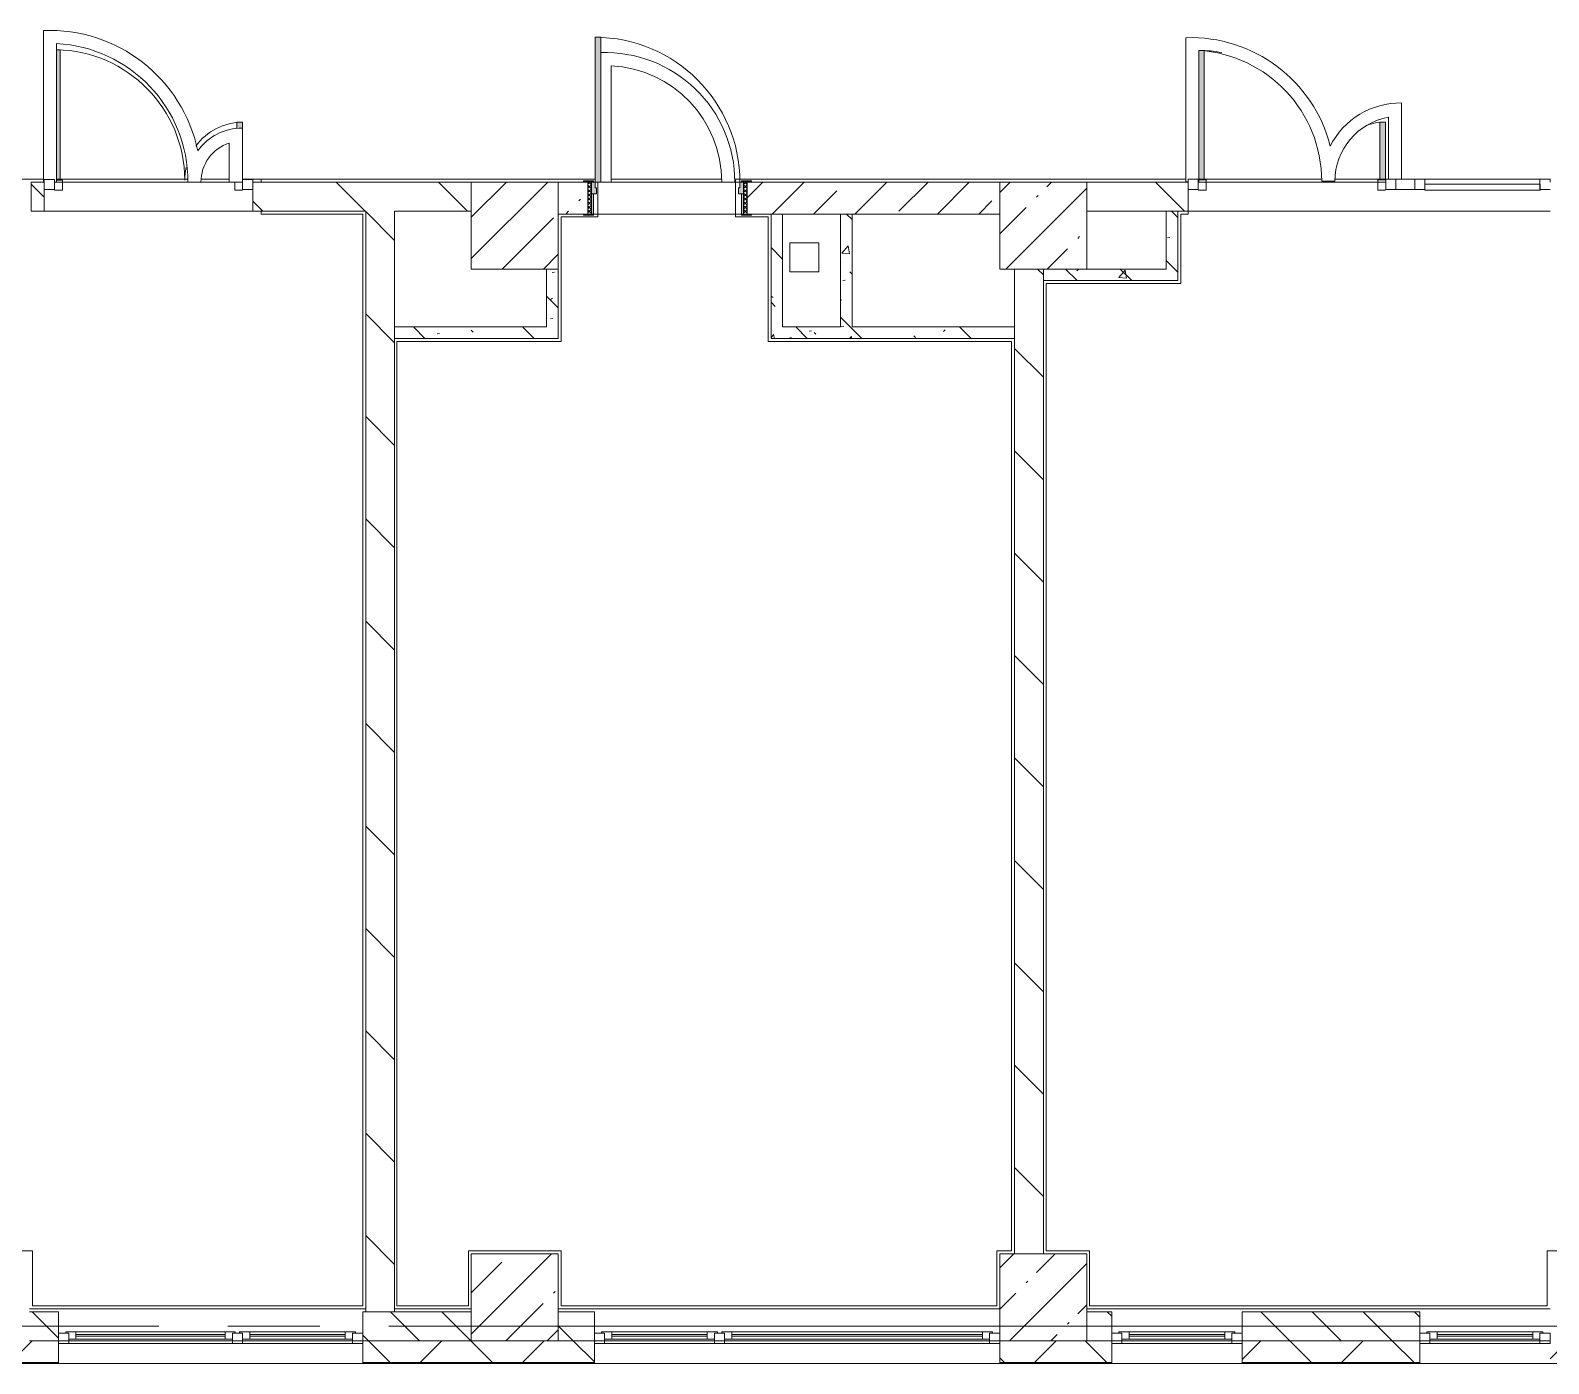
# Model space of a CAD drawing. Header units: millimetres. Extents: x 35378 to 237579, y -8553 to 29000.
# Drawn here: x 130910 to 141395, y -258 to 8948 of the extents above; entities that cross this region are included whole.
import ezdxf

# ---------------------------------------------------------------- set-up
doc = ezdxf.new("R2010")
doc.units = ezdxf.units.MM
doc.linetypes.add('Осевая', pattern=[3175, 635, -476.25, 1587.5, -476.25])
for name, color, linetype, lineweight, true_color in [('A-DETL-GENF-4', 7, 'Continuous', 5, 0xaaaaaa), ('A-DOOR-1', 7, 'Continuous', 5, 0xaaaaaa), ('A-DOOR-2', 7, 'Continuous', 5, 0xe2e2e2), ('A-DOOR-FRAM-1', 7, 'Continuous', 5, 0xe2e2e2), ('A-DOOR-FRAM-2', 7, 'Continuous', 5, 0xaaaaaa), ('A-FLOR-2', 7, 'Continuous', 5, 0xaaaaaa), ('I-WALL-4', 7, 'Continuous', 5, 0x787878)]:
    doc.layers.add(name, color=color, linetype=linetype, lineweight=lineweight, true_color=true_color)
for name, color, linetype, lineweight in [('A-GLAZ-2', 7, 'Continuous', 5), ('A-GLAZ-CURT-2', 7, 'Continuous', 5), ('A-GLAZ-CWMG-3', 7, 'Continuous', 5), ('A-WALL', 7, 'Continuous', 9), ('A-WALL-4', 7, 'Continuous', 5), ('I-WALL-3', 7, 'Continuous', 5), ('S-COLS-1', 7, 'Continuous', 5), ('Оси', 7, 'Continuous', 9), ('Оси-2', 7, 'Осевая', 9)]:
    doc.layers.add(name, color=color, linetype=linetype, lineweight=lineweight)
pattern_1 = [(135, (108394.95, 0), (-353.5534, -353.5534), [])]
pattern_2 = [(135, (108394.95, 0), (-377.171, -377.171), [533.4, -88.9, 17.78, -88.9]), (135, (108394.95, 376.94), (-377.171, -377.171), []), (50, (108394.95, 0), (637.6445, -55.787), [66.675, -733.425]), (355, (108394.95, 0), (-123.35, 668.699), [53.34, -586.74]), (100.451, (108448.1, -4.65), (514.299, 612.908), [56.665, -623.315]), (46.184, (108394.95, 177.8), (948.776, -147.15), [100.012, -1100.137]), (96.636, (108474, 165.5), (830.91, 865.997), [84.998, -934.973]), (351.184, (108394.9, 177.8), (830.918, 865.988), [80.01, -880.11]), (21, (108483.85, 133.35), (530.651, -357.928), [66.675, -733.425]), (326, (108483.85, 133.35), (216.308, 644.658), [53.34, -586.74]), (71.451, (108528.07, 103.5), (746.96, 286.724), [56.665, -623.315]), (37.5, (108394.95, 0), (10.8105, 295.9426), [16.764, -562.864, 16.764, -578.866, -588.962]), (37.5, (108394.95, 0), (10.8105, 295.9426), [-1175.258, 16.764, -572.198]), (7.5, (108394.95, 0), (233.869, 350.6318), [16.764, -322.834, 16.764, -549.529, -224.472]), (7.5, (108394.95, 0), (233.869, 350.6318), [-905.891, 16.764, -207.708]), (327.5, (108196.7, 0), (474.5678, -20.0513), [16.764, -205.486, 16.764, -676.656, -920.115]), (327.5, (108196.7, 0), (474.5678, -20.0513), [-915.67, 16.764, -903.351]), (317.5, (108107.8, 0), (518.452, 88.9934), [16.764, -272.161, 16.764, -443.738, -653.415]), (317.5, (108107.8, 0), (518.452, 88.9934), [-749.427, 16.764, -636.651])]

# ---------------------------------------------------------------- blocks, each defined once
blk = doc.blocks.new('BSC_Колонна _Прямоугольная - 600х600-23286269-3_5_2_птичка')
at = {"layer": 'S-COLS-1'}
h = blk.add_hatch(dxfattribs=at)
h.set_pattern_fill('FP_72', color=256, style=0, pattern_type=2)
h.set_pattern_definition([(45, (-29509.74, -7600), (-285.123, 285.123), []), (45, (-29224.6, -7600), (-285.123, 285.123), [504.031, -100.806, 16.764, -84.042])])
h.paths.add_polyline_path([(300, -300), (300, 300), (-300, 300), (-300, -300)])
for p, q in [((300, 300), (-300, 300)), ((-300, 300), (-300, -300)), ((300, -300), (300, 300)), ((-300, -300), (300, -300))]:
    blk.add_line(p, q, dxfattribs=at)
blk = doc.blocks.new('BSC_Колонна _Прямоугольная - 600х600-V56-3_5_2_птичка')
at = {"layer": 'S-COLS-1'}
h = blk.add_hatch(dxfattribs=at)
h.set_pattern_fill('FP_78', color=256, style=0, pattern_type=2)
h.set_pattern_definition([(45, (-25860, -200), (-285.123, 285.123), []), (45, (-25574.88, -200), (-285.123, 285.123), [504.031, -100.806, 16.764, -84.042])])
h.paths.add_polyline_path([(-300, -300), (300, -300), (300, 300), (-300, 300)])
for p, q in [((300, 300), (-300, 300)), ((-300, 300), (-300, -300)), ((300, -300), (300, 300)), ((-300, -300), (300, -300))]:
    blk.add_line(p, q, dxfattribs=at)
blk = doc.blocks.new('BSC_Колонна _Прямоугольная - 600х600-V57-3_5_2_птичка')
at = {"layer": 'S-COLS-1'}
h = blk.add_hatch(dxfattribs=at)
h.set_pattern_fill('FP_79', color=256, style=0, pattern_type=2)
h.set_pattern_definition([(45, (-29509.74, -200), (-285.123, 285.123), []), (45, (-29224.6, -200), (-285.123, 285.123), [504.031, -100.806, 16.764, -84.042])])
h.paths.add_polyline_path([(300, -300), (300, 300), (-300, 300), (-300, -300)])
for p, q in [((300, 300), (-300, 300)), ((-300, 300), (-300, -300)), ((300, -300), (300, 300)), ((-300, -300), (300, -300))]:
    blk.add_line(p, q, dxfattribs=at)
blk = doc.blocks.new('BSC_Колонна _Прямоугольная - 600х600-V68-3_5_2_птичка')
at = {"layer": 'S-COLS-1'}
h = blk.add_hatch(dxfattribs=at)
h.set_pattern_fill('FP_91', color=256, style=0, pattern_type=2)
h.set_pattern_definition([(45, (-25860, -7600), (-285.123, 285.123), []), (45, (-25574.88, -7600), (-285.123, 285.123), [504.031, -100.806, 16.764, -84.042])])
h.paths.add_polyline_path([(300, -300), (300, 300), (-300, 300), (-300, -300)])
for p, q in [((300, 300), (-300, 300)), ((-300, 300), (-300, -300)), ((300, -300), (300, 300)), ((-300, -300), (300, -300))]:
    blk.add_line(p, q, dxfattribs=at)
blk = doc.blocks.new('120_Окно_СКБ_2Ст - 120_Окно_СКБ_2Ст 2100х2500 _мал створка СЛЕВА_-V72-3_5_2_птичка')
at = {"layer": 'A-GLAZ-2'}
for p, q in [((-1050, -127), (-1050, -57)), ((-1050, -57), (-980, -57)), ((1050, -57), (-1050, -57)), ((-980, -57), (-980, -127)), ((-220, -87), (-980, -87)), ((-980, -87), (-980, -127)), ((-930, -137), (-930, -87)), ((-270, -137), (-270, -87)), ((-220, -127), (-220, -57)), ((-220, -57), (-150, -57)), ((-220, -127), (-220, -87)), ((-150, -57), (-150, -127)), ((980, -87), (-150, -87)), ((-150, -87), (-150, -127)), ((-100, -137), (-100, -87)), ((930, -137), (930, -87)), ((980, -127), (980, -57)), ((980, -57), (1050, -57)), ((980, -127), (980, -87)), ((1050, -57), (1050, -127)), ((-980, -127), (-1050, -127)), ((-1050, -127), (-1000, -127)), ((-980, -127), (-1000, -127)), ((-1000, -127), (-1000, -137)), ((-1000, -137), (-200, -137)), ((-200, -137), (-1000, -137)), ((-930, -107), (-270, -107)), ((-270, -117), (-930, -117)), ((-150, -127), (-220, -127)), ((-200, -127), (-220, -127)), ((-200, -127), (-170, -127)), ((-200, -137), (-200, -127)), ((-150, -127), (-170, -127)), ((-170, -127), (-170, -137)), ((-170, -137), (1000, -137)), ((1000, -137), (-170, -137)), ((-100, -107), (930, -107)), ((930, -117), (-100, -117)), ((1050, -127), (980, -127)), ((1000, -127), (980, -127)), ((1000, -127), (1050, -127)), ((1000, -137), (1000, -127))]:
    blk.add_line(p, q, dxfattribs=at)
blk = doc.blocks.new('120_Окно_СКБ_1Ст - 120_Окно_СКБ_1Ст 900х2500_h_-22445987-3_5_2_птичка')
at = {"layer": 'A-GLAZ-2'}
for p, q in [((-450, -127), (-450, -57)), ((-450, -57), (-380, -57)), ((450, -57), (-450, -57)), ((-380, -57), (-380, -127)), ((380, -87), (-380, -87)), ((-380, -87), (-380, -127)), ((-330, -137), (-330, -87)), ((330, -137), (330, -87)), ((380, -127), (380, -57)), ((380, -57), (450, -57)), ((380, -127), (380, -87)), ((450, -57), (450, -127)), ((-380, -127), (-450, -127)), ((-450, -127), (-400, -127)), ((-380, -127), (-400, -127)), ((-400, -127), (-400, -137)), ((-400, -137), (400, -137)), ((400, -137), (-400, -137)), ((-330, -107), (330, -107)), ((330, -117), (-330, -117)), ((450, -127), (380, -127)), ((400, -127), (380, -127)), ((400, -127), (450, -127)), ((400, -137), (400, -127))]:
    blk.add_line(p, q, dxfattribs=at)
blk = doc.blocks.new('120_Окно_СКБ_2Ст - 120_Окно_СКБ_2Ст 2800х2500_створка_-22445922-3_5_2_птичка')
at = {"layer": 'A-GLAZ-2'}
for p, q in [((-1400, -127), (-1400, -57)), ((-1400, -57), (-1330, -57)), ((1400, -57), (-1400, -57)), ((-1330, -57), (-1330, -127)), ((500, -87), (-1330, -87)), ((-1330, -87), (-1330, -127)), ((-1280, -137), (-1280, -87)), ((450, -137), (450, -87)), ((500, -127), (500, -57)), ((500, -57), (570, -57)), ((500, -127), (500, -87)), ((570, -57), (570, -127)), ((1330, -87), (570, -87)), ((570, -87), (570, -127)), ((620, -137), (620, -87)), ((1280, -137), (1280, -87)), ((1330, -127), (1330, -57)), ((1330, -57), (1400, -57)), ((1330, -127), (1330, -87)), ((1400, -57), (1400, -127)), ((-1330, -127), (-1400, -127)), ((-1400, -127), (-1350, -127)), ((-1330, -127), (-1350, -127)), ((-1350, -127), (-1350, -137)), ((-1350, -137), (520, -137)), ((520, -137), (-1350, -137)), ((-1280, -107), (450, -107)), ((450, -117), (-1280, -117)), ((570, -127), (500, -127)), ((520, -127), (500, -127)), ((520, -127), (550, -127)), ((520, -137), (520, -127)), ((570, -127), (550, -127)), ((550, -127), (550, -137)), ((550, -137), (1350, -137)), ((1350, -137), (550, -137)), ((620, -107), (1280, -107)), ((1280, -117), (620, -117)), ((1400, -127), (1330, -127)), ((1350, -127), (1330, -127)), ((1350, -127), (1400, -127)), ((1350, -137), (1350, -127))]:
    blk.add_line(p, q, dxfattribs=at)
blk = doc.blocks.new('110_Дверь_СКБ_1Ст_Внутренняя1 - Д-4_п__1100x2100h_административные помещения-32218723-3_5_2_птичка')
at = {"layer": 'A-DOOR-1'}
h = blk.add_hatch(dxfattribs=at)
h.set_pattern_fill('FP_118', color=256, style=0, pattern_type=2)
h.set_pattern_definition([(135, (1751.41, 174.685), (-14.14214, -14.14214), []), (225, (1751.41, 174.685), (14.14214, -14.14214), [])])
h.paths.add_polyline_path([(562.5, -110), (562.5, 110), (537.5, 110), (537.5, -110)])
at = {"layer": 'A-DOOR-2'}
h = blk.add_hatch(color=256, dxfattribs=at)
h.paths.add_polyline_path([(502.5, 30), (537.5, 30), (537.5, 110), (512.5, 110), (512.5, 70), (502.5, 70)])
h.paths.add_polyline_path([(-477.5, 30), (-477.5, 70), (-487.5, 70), (-487.5, 110), (-512.5, 110), (-512.5, 30)])
at = {"layer": 'A-DOOR-FRAM-1'}
for points in [[(-447.5, 110), (-447.5, 1110), (-487.5, 1110), (-487.5, 110)], [(-497.5, 110), (-497.5, 118), (-567.5, 118), (-567.5, 110)], [(592.5, 110), (592.5, 118), (522.5, 118), (522.5, 110)], [(-497.5, -110), (-497.5, 30), (-512.5, 30), (-512.5, -110)], [(537.5, -110), (537.5, 30), (522.5, 30), (522.5, -110)], [(-497.5, -118), (-497.5, -110), (-567.5, -110), (-567.5, -118)], [(592.5, -118), (592.5, -110), (522.5, -110), (522.5, -118)]]:
    blk.add_hatch(color=256, dxfattribs=at).paths.add_polyline_path(points)
at = {"layer": 'A-DOOR-FRAM-2'}
h = blk.add_hatch(dxfattribs=at)
h.set_pattern_fill('FP_119', color=256, style=0, pattern_type=2)
h.set_pattern_definition([(45, (-371.384, 174.685), (-14.1421, 14.1421), []), (135, (-371.384, 174.685), (-14.1421, -14.1421), [])])
h.paths.add_polyline_path([(-512.5, -110), (-512.5, 110), (-537.5, 110), (-537.5, -110)])
at = {"layer": 'A-DOOR-1'}
for p, q in [((-487.5, 1110), (-487.5, 110)), ((-447.5, 1110), (-487.5, 1110)), ((-447.5, 110), (-447.5, 1110)), ((-487.5, 110), (-447.5, 110))]:
    blk.add_line(p, q, dxfattribs=at)
blk.add_arc((-487.5, 110), 1000, 360, 90, dxfattribs=at)
at = {"layer": 'A-DOOR-FRAM-2'}
for p, q in [((-497.5, 118), (-567.5, 118)), ((-567.5, 118), (-567.5, 110)), ((-567.5, 110), (-497.5, 110)), ((-512.5, 110), (-537.5, 110)), ((-537.5, 110), (-537.5, -110)), ((-487.5, 110), (-512.5, 110)), ((-512.5, 110), (-512.5, 30)), ((-512.5, -110), (-512.5, 110)), ((-497.5, 110), (-512.5, 110)), ((-512.5, 110), (-512.5, 109)), ((-512.5, 109), (-497.5, 109)), ((-497.5, 110), (-497.5, 118)), ((-497.5, 109), (-497.5, 110)), ((-487.5, 70), (-487.5, 110)), ((512.5, 110), (512.5, 70)), ((537.5, 110), (512.5, 110)), ((592.5, 118), (522.5, 118)), ((522.5, 118), (522.5, 110)), ((537.5, 110), (522.5, 110)), ((522.5, 110), (522.5, 109)), ((522.5, 110), (592.5, 110)), ((522.5, 109), (537.5, 109)), ((537.5, 30), (537.5, 110)), ((562.5, 110), (537.5, 110)), ((537.5, 110), (537.5, -110)), ((537.5, 109), (537.5, 110)), ((562.5, -110), (562.5, 110)), ((592.5, 110), (592.5, 118)), ((-512.5, 30), (-477.5, 30)), ((-497.5, 30), (-512.5, 30)), ((-512.5, 30), (-512.5, -110)), ((-497.5, -110), (-497.5, 30)), ((-477.5, 70), (-487.5, 70)), ((-477.5, 30), (-477.5, 70)), ((512.5, 70), (502.5, 70)), ((502.5, 70), (502.5, 30)), ((502.5, 30), (537.5, 30)), ((537.5, 30), (522.5, 30)), ((522.5, 30), (522.5, -110)), ((537.5, -110), (537.5, 30)), ((-497.5, -110), (-567.5, -110)), ((-567.5, -110), (-567.5, -118)), ((-567.5, -118), (-497.5, -118)), ((-537.5, -110), (-512.5, -110)), ((-512.5, -110), (-497.5, -110)), ((-497.5, -118), (-497.5, -110)), ((522.5, -110), (537.5, -110)), ((592.5, -110), (522.5, -110)), ((522.5, -110), (522.5, -118)), ((522.5, -118), (592.5, -118)), ((537.5, -110), (562.5, -110)), ((592.5, -118), (592.5, -110))]:
    blk.add_line(p, q, dxfattribs=at)
blk = doc.blocks.new('Прямоугольный импост - 50 x 70 мм-31700031-3_5_2_птичка')
at = {"layer": 'A-GLAZ-CWMG-3'}
for p, q in [((-70, 35), (0, 35)), ((-70, -35), (-70, 35)), ((0, -35), (-70, -35)), ((0, -15), (0, -35))]:
    blk.add_line(p, q, dxfattribs=at)
blk = doc.blocks.new('Дверь_Витражная_остекление_ - ДВН_ДАО_Главный вход_1200 в свету-31742133-3_5_2_птичка')
at = {"layer": 'A-DOOR-2'}
for points in [[(-607, 30), (-607, 920), (-643, 925), (-643, 30), (-621, 30)], [(647, 30), (647, 430), (607, 430), (607, 30)]]:
    blk.add_hatch(color=256, dxfattribs=at).paths.add_polyline_path(points)
at = {"layer": 'A-DETL-GENF-4'}
for p, q in [((-607, 30), (-607, 920)), ((647, 430), (607, 430)), ((607, 430), (607, 30)), ((647, 35), (647, 430)), ((-643, 30), (-607, 30)), ((-592, 30), (-643, 30)), ((-592, -40), (-592, 30)), ((592, -40), (592, 30)), ((592, 30), (647, 30)), ((607, 30), (647, 30)), ((-647, -40), (-592, -40)), ((647, -40), (592, -40))]:
    blk.add_line(p, q, dxfattribs=at)
at = {"layer": 'A-DOOR-1'}
blk.add_line((647, 430), (647, 35), dxfattribs=at)
for centre, radius, start, end in [((-647, 30), 895, 79.5087, 89.7197), ((647, 30), 400, 90, 110.0384)]:
    blk.add_arc(centre, radius, start, end, dxfattribs=at)
blk = doc.blocks.new('Системная панель - Стемалит - 40мм-32257327-3_5_2_птичка')
at = {"layer": 'A-GLAZ-CURT-2'}
for p, q in [((65, 35), (-65, 35)), ((-65, 35), (-65, -35)), ((65, -35), (65, 35)), ((-65, -35), (65, -35))]:
    blk.add_line(p, q, dxfattribs=at)
blk = doc.blocks.new('Прямоугольный импост - 50 x 70 мм-31687886-3_5_2_птичка')
at = {"layer": 'A-GLAZ-CWMG-3'}
for p, q in [((-35, 35), (35, 35)), ((-35, -35), (-35, 35)), ((35, 35), (35, -35)), ((35, -35), (-35, -35))]:
    blk.add_line(p, q, dxfattribs=at)
blk = doc.blocks.new('Прямоугольный импост - 50 x 70 мм-31701779-3_5_2_птичка')
at = {"layer": 'A-GLAZ-CWMG-3'}
for p, q in [((0, 35), (-70, 35)), ((-70, 35), (-70, -35)), ((0, -35), (0, 35)), ((-70, -35), (0, -35))]:
    blk.add_line(p, q, dxfattribs=at)
blk = doc.blocks.new('Системная панель - Стекло - 40мм-32257331-3_5_2_птичка')
at = {"layer": 'A-GLAZ-CURT-2'}
h = blk.add_hatch(dxfattribs=at)
h.set_pattern_fill('FP_184', color=256, style=0, pattern_type=2)
h.set_pattern_definition([(45, (-33042.5, -7385), (-1414.21, 1414.21), [1000, -3000]), (45, (-34042.5, -7885), (-1414.21, 1414.21), [3000, -1000]), (45, (-32042.5, -8385), (-1414.21, 1414.21), [1000, -3000])])
h.paths.add_polyline_path([(398, -40), (398, 0), (-398, 0), (-398, -40), (88, -40)])
for p, q in [((398, 0), (-398, 0)), ((-398, 0), (-398, -40)), ((398, -40), (398, 0)), ((-398, -40), (398, -40))]:
    blk.add_line(p, q, dxfattribs=at)
blk = doc.blocks.new('Прямоугольный импост - 50 x 70 мм-31702100-3_5_2_птичка')
at = {"layer": 'A-GLAZ-CWMG-3'}
for p, q in [((-35, 35), (35, 35)), ((-35, -35), (-35, 35)), ((35, 35), (35, -35)), ((35, -35), (-35, -35))]:
    blk.add_line(p, q, dxfattribs=at)
blk = doc.blocks.new('Прямоугольный импост - 50 x 70 мм-31720914-3_5_2_птичка')
at = {"layer": 'A-GLAZ-CWMG-3'}
blk.add_line((32940, 7920), (32145, 7920), dxfattribs=at)
blk = doc.blocks.new('Прямоугольный импост - 50 x 70 мм-31927764-3_5_2_птичка')
at = {"layer": 'A-GLAZ-CWMG-3'}
for p, q in [((-70, 35), (0, 35)), ((-70, -35), (-70, 35)), ((0, 35), (0, -35)), ((0, -35), (-70, -35))]:
    blk.add_line(p, q, dxfattribs=at)
blk = doc.blocks.new('Дверь_Витражная_остекление_ - ДВН_ДАО_Главный вход_1200 в свету Д-22 _п_-V222-3_5_2_птичка')
at = {"layer": 'A-DOOR-2'}
for points in [[(-636, 30), (-610, 30), (-610, 930), (-636, 930)], [(648, 30), (650, 35), (648, 430), (610, 430), (610, 386), (648, 388), (648, 35)]]:
    blk.add_hatch(color=256, dxfattribs=at).paths.add_polyline_path(points)
at = {"layer": 'A-DETL-GENF-4'}
for p, q in [((-610, 930), (-636, 930)), ((-610, 30), (-610, 930)), ((650, 430), (610, 430)), ((610, 430), (610, 386)), ((650, 35), (650, 430)), ((-636, 30), (-610, 30)), ((-595, 30), (-636, 30)), ((-595, -40), (-595, 30)), ((595, -40), (595, 16)), ((-650, -40), (-595, -40)), ((650, -40), (595, -40))]:
    blk.add_line(p, q, dxfattribs=at)
at = {"layer": 'A-DOOR-1'}
blk.add_line((650, 430), (650, 35), dxfattribs=at)
for centre, radius, start, end in [((-650, 30), 900, 360, 89.1007), ((650, 30), 400, 90, 144.0144), ((650, 30), 400, 167.5043, 180)]:
    blk.add_arc(centre, radius, start, end, dxfattribs=at)

msp = doc.modelspace()

# ---------------------------------------------------------------- hatches: boundary and pattern name
at = {"layer": 'A-WALL-4'}
h = msp.add_hatch(dxfattribs=at)
h.set_pattern_fill('FP_96', color=256, style=0, pattern_type=2)
h.set_pattern_definition([(135, (108394.95, 0), (-176.7767, -176.7767), [])])
h.paths.add_polyline_path([(140092.8, -100), (140504.9, -100), (140504.9, 100), (139277.8, 100), (139277.8, -100)])
h.paths.add_polyline_path([(146384.9, -100), (146384.9, 100), (145817.9, 100), (145817.9, -100)])
h.paths.add_polyline_path([(138377.8, -100), (138377.8, 100), (138204.7, 100), (138204.7, -100), (138228.4, -100)])
h.paths.add_polyline_path([(144753.7, -100), (144917.9, -100), (144917.9, 100), (144364.9, 100), (144364.9, -100)])
h.paths.add_polyline_path([(142004.9, -100), (142264.9, -100), (142264.9, 100), (142004.9, 100), (142004.9, 39.5)])
h.paths.add_polyline_path([(127754.9, -100), (129104.9, -100), (129104.9, 100), (127754.9, 100)])
h.paths.add_polyline_path([(133204.9, -100), (133954.9, -100), (133954.9, 100), (133204.9, 100)])
h.paths.add_polyline_path([(134804.7, -100), (134804.7, 100), (134554.9, 100), (134554.9, -100)])
h.paths.add_polyline_path([(125654.9, -100), (125654.9, 100), (124904.9, 100), (124904.9, -100), (125177.8, -100)])
h.paths.add_polyline_path([(130304.9, -100), (130304.9, 100), (130004.9, 100), (130004.9, -100)])
h.paths.add_polyline_path([(131104.9, -100), (131104.9, 100), (130904.9, 100), (130904.9, -100)])
h.paths.add_polyline_path([(119504.9, -100), (119504.9, 100), (118754.7, 100), (118754.7, -100)])
h.paths.add_polyline_path([(124004.9, -100), (124004.9, 100), (123254.9, 100), (123254.9, -100)])
h.paths.add_polyline_path([(120404.9, -100), (120554.9, -100), (120554.9, 100), (120404.9, 100)])
h.paths.add_polyline_path([(116054.9, -100), (116054.9, 100), (115224.9, 100), (115224.9, -100), (115856, -100)])
h = msp.add_hatch(dxfattribs=at)
h.set_pattern_fill('FP_98', color=256, style=0, pattern_type=2)
h.set_pattern_definition([(45, (108394.95, 0), (-353.5534, 353.5534), []), (135, (108394.95, 0), (-353.5534, -353.5534), [])])
h.paths.add_polyline_path([(134804.7, -250), (134804.7, -100), (133204.9, -100), (133204.9, -250), (134554.9, -250)])
h.paths.add_polyline_path([(146705.1, -250), (146705.1, -100), (145817.9, -100), (145817.9, -250), (146618.1, -250)])
h.paths.add_polyline_path([(137604.7, -250), (138377.8, -250), (138377.8, -100), (137604.7, -100)])
h.paths.add_polyline_path([(144917.9, -250), (144917.9, -100), (144364.9, -100), (144364.9, -250), (144753.7, -250)])
h.paths.add_polyline_path([(139277.8, -250), (140504.9, -250), (140504.9, -100), (139277.8, -100)])
h.paths.add_polyline_path([(142004.9, -250), (142264.9, -250), (142264.9, -100), (141404.9, -100), (141404.9, -250), (141957.1, -250)])
h.paths.add_polyline_path([(127974.4, -250), (129104.9, -250), (129104.9, -100), (127754.9, -100), (127754.9, -250)])
h.paths.add_polyline_path([(121154.9, -250), (121154.9, -100), (120404.9, -100), (120404.9, -250), (120516.9, -250)])
h.paths.add_polyline_path([(123254.9, -250), (124004.9, -250), (124004.9, -100), (123254.9, -100)])
h.paths.add_polyline_path([(130904.9, -250), (131104.9, -250), (131104.9, -100), (130004.9, -100), (130004.9, -250), (130770.9, -250)])
h.paths.add_polyline_path([(124904.9, -250), (125654.9, -250), (125654.9, -100), (124904.9, -100)])
h.paths.add_polyline_path([(119504.9, -250), (119504.9, -100), (118754.7, -100), (118754.7, -250)])
h.paths.add_polyline_path([(115224.9, -250), (116654.7, -250), (116654.7, -100), (115224.9, -100)])
h.paths.add_polyline_path([(112124.9, -250), (112124.9, -100), (108134.9, -100), (108134.9, -250), (111195.1, -250)])
at = {"layer": 'I-WALL-3'}
h = msp.add_hatch(dxfattribs=at)
h.set_pattern_fill('FP_97', color=256, style=0, pattern_type=2)
h.set_pattern_definition(pattern_1)
h.paths.add_polyline_path([(133425.7, 7700), (133954.9, 7700), (133954.9, 7900), (132445.9, 7900), (132445.9, 7700), (133225.7, 7700)])
h.paths.add_polyline_path([(130914.9, 7700), (131005.9, 7700), (131005.9, 7900), (130914.9, 7900), (130914.9, 7751.3)])
h = msp.add_hatch(dxfattribs=at)
h.set_pattern_fill('FP_94', color=256, style=0, pattern_type=2)
h.set_pattern_definition([(45, (108394.95, 0), (-285.123, 285.123), []), (45, (108680.07, 0), (-285.123, 285.123), [504.031, -100.806, 16.764, -84.042])])
h.paths.add_polyline_path([(135889.9, 7680), (137604.7, 7680), (137604.7, 7900), (135859.9, 7900), (135859.9, 7680)])
h.paths.add_polyline_path([(134759.9, 7680), (134759.9, 7900), (134554.9, 7900), (134554.9, 7680), (134729.9, 7680)])
h = msp.add_hatch(dxfattribs=at)
h.set_pattern_fill('FP_97', color=256, style=0, pattern_type=2)
h.set_pattern_definition(pattern_1)
h.paths.add_polyline_path([(145684.9, 7700), (146384.9, 7700), (146384.9, 7900), (144404.9, 7900), (144404.9, 7830), (143204.9, 7830), (143204.9, 7900), (142004.9, 7900), (142004.9, 7700), (145604.9, 7700)])
h.paths.add_polyline_path([(138834.7, 7700), (138904.9, 7700), (138904.9, 7900), (138204.7, 7900), (138204.7, 7700), (138754.7, 7700)])
h = msp.add_hatch(dxfattribs=at)
h.set_pattern_fill('FP_97', color=256, style=0, pattern_type=2)
h.set_pattern_definition(pattern_1)
h.paths.add_polyline_path([(133425.7, 100), (133425.7, 7700), (133225.7, 7700), (133225.7, 100)])
h = msp.add_hatch(dxfattribs=at)
h.set_pattern_fill('FP_97', color=256, style=0, pattern_type=2)
h.set_pattern_definition(pattern_1)
h.paths.add_polyline_path([(137902.5, 500), (137905.7, 500), (137905.7, 7300), (137705.7, 7300), (137705.7, 500)])
at = {"layer": 'I-WALL-4'}
h = msp.add_hatch(dxfattribs=at)
h.set_pattern_fill('FP_104', color=256, style=0, pattern_type=2)
h.set_pattern_definition(pattern_2)
h.paths.add_polyline_path([(136104.7, 6820), (136104.7, 7680), (136024.7, 7680), (136024.7, 6820)])
h = msp.add_hatch(dxfattribs=at)
h.set_pattern_fill('FP_104', color=256, style=0, pattern_type=2)
h.set_pattern_definition(pattern_2)
h.paths.add_polyline_path([(136584.7, 6900), (136584.7, 7680), (136504.7, 7680), (136504.7, 6900)])
h = msp.add_hatch(dxfattribs=at)
h.set_pattern_fill('FP_104', color=256, style=0, pattern_type=2)
h.set_pattern_definition(pattern_2)
h.paths.add_polyline_path([(138834.7, 7300), (138834.7, 7700), (138754.7, 7700), (138754.7, 7300)])
h = msp.add_hatch(dxfattribs=at)
h.set_pattern_fill('FP_104', color=256, style=0, pattern_type=2)
h.set_pattern_definition(pattern_2)
h.paths.add_polyline_path([(134554.9, 6820), (134554.9, 7300), (134474.9, 7300), (134474.9, 6820)])
h = msp.add_hatch(dxfattribs=at)
h.set_pattern_fill('FP_104', color=256, style=0, pattern_type=2)
h.set_pattern_definition(pattern_2)
h.paths.add_polyline_path([(138204.7, 7220), (138834.7, 7220), (138834.7, 7300), (137905.7, 7300), (137905.7, 7220)])
h = msp.add_hatch(dxfattribs=at)
h.set_pattern_fill('FP_104', color=256, style=0, pattern_type=2)
h.set_pattern_definition(pattern_2)
h.paths.add_polyline_path([(134474.9, 6820), (134474.9, 6900), (133425.7, 6900), (133425.7, 6820), (133567.5, 6820)])
h = msp.add_hatch(dxfattribs=at)
h.set_pattern_fill('FP_104', color=256, style=0, pattern_type=2)
h.set_pattern_definition(pattern_2)
h.paths.add_polyline_path([(137705.7, 6820), (137705.7, 6900), (136104.7, 6900), (136104.7, 6820), (137296.2, 6820)])

# ---------------------------------------------------------------- linework, layer by layer
at = {"layer": 'A-FLOR-2'}
for p, q in [((130999.8, 8947.1), (130999.8, 7900)), ((131089.8, 7900), (131089.8, 8856.8)), ((138889.3, 8897.4), (138889.3, 7903)), ((138979.3, 7903), (138979.3, 8809.8)), ((134919.9, 7900), (134919.9, 8704)), ((140379.4, 7920), (140379.4, 8446.9)), ((140289.4, 8349.4), (140289.4, 7920)), ((132373.9, 7900), (132373.9, 8271.9)), ((132283.9, 8169.4), (132283.9, 7900)), ((130999.8, 7920), (123564.2, 7920)), ((131075.9, 7900), (131089.8, 7900)), ((131089.8, 7920), (131996.9, 7920)), ((131997.9, 7900), (132088, 7900)), ((132089.9, 7920), (132283.9, 7920)), ((132283.9, 7900), (132373.9, 7900)), ((134809.9, 7920), (132373.9, 7920)), ((132504.9, 7900), (132504.9, 7920)), ((134829.9, 7900), (134829.9, 7660)), ((134849.9, 7900), (134919.9, 7900)), ((134919.9, 7920), (135683.8, 7920)), ((135684.9, 7900), (135774.9, 7900)), ((138889.3, 7920), (135773.8, 7920)), ((135779.9, 7660), (135779.9, 7920)), ((138889.3, 7903), (138904.9, 7903)), ((138979.3, 7920), (139827.2, 7920)), ((139827.9, 7906.5), (139918, 7906.5)), ((139919.1, 7920), (140269.9, 7920)), ((132504.9, 7680), (132504.9, 7700)), ((133205.7, 7680), (132504.9, 7680)), ((133205.7, 140), (133205.7, 7680)), ((134829.9, 7660), (134575.9, 7660)), ((134575.9, 7660), (134575.9, 6800)), ((136004.7, 7660), (135779.9, 7660)), ((136004.7, 6800), (136004.7, 7660)), ((138904.9, 7680), (138854.7, 7680)), ((138854.7, 7680), (138854.7, 7200)), ((138904.9, 7700), (138904.9, 7680)), ((136154.9, 7480), (136354.9, 7480)), ((136154.9, 7280), (136154.9, 7480)), ((136354.9, 7480), (136354.9, 7280)), ((136354.9, 7280), (136154.9, 7280)), ((138854.7, 7200), (137925.7, 7200)), ((137925.7, 7200), (137925.7, 520)), ((134575.9, 6800), (133440.9, 6800)), ((133440.9, 6800), (133440.9, 140)), ((137685.7, 6800), (136004.7, 6800)), ((137685.7, 520), (137685.7, 6800)), ((130284.9, 520), (130924.9, 520)), ((130924.9, 520), (130924.9, 140)), ((133935.9, 140), (133935.9, 520)), ((133935.9, 520), (134574.9, 520)), ((134574.9, 520), (134574.9, 140)), ((137584.7, 140), (137584.7, 520)), ((137584.7, 520), (137685.7, 520)), ((137925.7, 520), (138224.7, 520)), ((138224.7, 520), (138224.7, 140)), ((141384.9, 140), (141384.9, 520)), ((141384.9, 520), (142024.9, 520)), ((130924.9, 140), (133205.7, 140)), ((133440.9, 140), (133935.9, 140)), ((134574.9, 140), (137584.7, 140)), ((138224.7, 140), (141384.9, 140))]:
    msp.add_line(p, q, dxfattribs=at)
for centre, radius, start, end in [((131042.9, 7903), 1045, 11.78406, 92.36409), ((131042.9, 7903), 955, 359.82001, 87.18541), ((138922.9, 7903), 995, 14.33829, 91.93805), ((138922.9, 7906.5), 905, 360, 86.42904), ((134879.9, 7900), 895, 0, 91.92148), ((134879.9, 7900), 805, 360, 87.15183), ((140371.9, 7903), 544, 89.21005, 153.06648), ((140371.9, 7903), 454, 100.46985, 179.55829), ((132366.9, 7903), 369, 88.91556, 144.66492), ((132366.9, 7903), 279, 107.31049, 180.6161)]:
    msp.add_arc(centre, radius, start, end, dxfattribs=at)
at = {"layer": 'A-WALL'}
for p, q in [((136104.7, 7680), (136024.7, 7680)), ((136584.7, 7680), (136504.7, 7680)), ((138834.7, 7700), (138754.7, 7700)), ((137905.7, 7300), (137905.7, 7220)), ((133425.7, 6900), (133425.7, 6820)), ((137705.7, 6820), (137705.7, 6900)), ((133225.7, 100), (133425.7, 100)), ((130904.9, -100), (131104.9, -100)), ((133204.9, -100), (133954.9, -100)), ((134554.9, -100), (134804.7, -100)), ((138204.7, -100), (138377.8, -100)), ((139277.8, -100), (140504.9, -100)), ((130004.9, -250), (131104.9, -250)), ((130004.9, -253), (131104.9, -253)), ((133204.9, -250), (134804.7, -250)), ((133204.9, -253), (134804.7, -253)), ((137604.7, -250), (138377.8, -250)), ((137604.7, -253), (138377.8, -253)), ((139277.8, -250), (140504.9, -250)), ((139277.8, -253), (140504.9, -253))]:
    msp.add_line(p, q, dxfattribs=at)
at = {"layer": 'A-WALL-4'}
for p, q in [((131104.9, 100), (130904.9, 100)), ((131104.9, -258), (131104.9, 100)), ((133225.7, 100), (133204.9, 100)), ((133204.9, 100), (133204.9, -258)), ((133954.9, 100), (133425.7, 100)), ((134804.7, 100), (134554.9, 100)), ((134804.7, -258), (134804.7, 100)), ((138377.8, 100), (138204.7, 100)), ((138377.8, -258), (138377.8, 100)), ((140504.9, 100), (139277.8, 100)), ((139277.8, 100), (139277.8, -258)), ((140504.9, -258), (140504.9, 100)), ((131104.9, -100), (133204.9, -100)), ((134804.7, -100), (137604.7, -100)), ((137604.7, -100), (137604.7, -258)), ((138377.8, -100), (139277.8, -100)), ((140504.9, -100), (141404.9, -100)), ((130004.9, -258), (144917.9, -258))]:
    msp.add_line(p, q, dxfattribs=at)
at = {"layer": 'I-WALL-3'}
for p, q in [((131005.9, 7900), (130914.9, 7900)), ((130914.9, 7900), (130914.9, 7700)), ((131005.9, 7700), (131005.9, 7900)), ((131089.8, 7900), (131997.9, 7900)), ((132088, 7900), (132283.9, 7900)), ((133954.9, 7900), (132445.9, 7900)), ((132445.9, 7900), (132445.9, 7700)), ((134729.9, 7900), (134554.9, 7900)), ((134919.9, 7900), (135684.9, 7900)), ((135774.9, 7900), (135809.9, 7900)), ((137604.7, 7900), (135889.9, 7900)), ((138904.9, 7900), (138204.7, 7900)), ((138904.9, 7700), (138904.9, 7900)), ((138974.9, 7900), (140269.9, 7900)), ((133225.7, 7700), (130914.9, 7700)), ((133225.7, 7700), (133225.7, 100)), ((133425.7, 6900), (133425.7, 7700)), ((133425.7, 7700), (133954.9, 7700)), ((134554.9, 7680), (134729.9, 7680)), ((135819.9, 7680), (134799.9, 7680)), ((135889.9, 7680), (136024.7, 7680)), ((136024.7, 7680), (136024.7, 6820)), ((136104.7, 7680), (136504.7, 7680)), ((136104.7, 6900), (136104.7, 7680)), ((136504.7, 7680), (136504.7, 6900)), ((136584.7, 7680), (137604.7, 7680)), ((136584.7, 6900), (136584.7, 7680)), ((138204.7, 7700), (138754.7, 7700)), ((138754.7, 7700), (138754.7, 7300)), ((138834.7, 7220), (138834.7, 7700)), ((141404.9, 7700), (138834.7, 7700)), ((134474.9, 7300), (134474.9, 6900)), ((134554.9, 6820), (134554.9, 7300)), ((137705.7, 7300), (137705.7, 6900)), ((138754.7, 7300), (138204.7, 7300)), ((137905.7, 500), (137905.7, 7220)), ((137905.7, 7220), (138834.7, 7220)), ((134474.9, 6900), (133425.7, 6900)), ((133425.7, 100), (133425.7, 6820)), ((133425.7, 6820), (134554.9, 6820)), ((136024.7, 6820), (137705.7, 6820)), ((136504.7, 6900), (136104.7, 6900)), ((137705.7, 6900), (136584.7, 6900)), ((137705.7, 6820), (137705.7, 500)), ((130904.9, 120), (133226.3, 120)), ((133425.7, 120), (133954.9, 120)), ((134554.9, 120), (137604.7, 120)), ((138204.7, 120), (141404.9, 120))]:
    msp.add_line(p, q, dxfattribs=at)
at = {"layer": 'Оси'}
msp.add_line((134654.9, 0), (147154.9, 0), dxfattribs=at)
at = {"layer": 'Оси-2'}
msp.add_line((116399.4, 0), (134654.9, 0), dxfattribs=at)

# ---------------------------------------------------------------- block references
at = {"layer": 'A-DOOR-1'}
for name, p in [('Дверь_Витражная_остекление_ - ДВН_ДАО_Главный вход_1200 в свету Д-22 _п_-V222-3_5_2_птичка', (131725.9, 7884)), ('110_Дверь_СКБ_1Ст_Внутренняя1 - Д-4_п__1100x2100h_административные помещения-32218723-3_5_2_птичка', (135297.4, 7790)), ('Дверь_Витражная_остекление_ - ДВН_ДАО_Главный вход_1200 в свету-31742133-3_5_2_птичка', (139622.4, 7885))]:
    msp.add_blockref(name, p, dxfattribs=at)
at = {"layer": 'A-GLAZ-2', "rotation": 180}
for name, p in [('120_Окно_СКБ_2Ст - 120_Окно_СКБ_2Ст 2100х2500 _мал створка СЛЕВА_-V72-3_5_2_птичка', (132154.9, -175)), ('120_Окно_СКБ_2Ст - 120_Окно_СКБ_2Ст 2800х2500_створка_-22445922-3_5_2_птичка', (136204.7, -175)), ('120_Окно_СКБ_1Ст - 120_Окно_СКБ_1Ст 900х2500_h_-22445987-3_5_2_птичка', (138827.8, -175)), ('120_Окно_СКБ_1Ст - 120_Окно_СКБ_1Ст 900х2500_h_-22445987-3_5_2_птичка', (140954.9, -175))]:
    msp.add_blockref(name, p, dxfattribs=at)
at = {"layer": 'A-GLAZ-CURT-2'}
for name, p in [('Системная панель - Стемалит - 40мм-32257327-3_5_2_птичка', (140404.9, 7885)), ('Системная панель - Стекло - 40мм-32257331-3_5_2_птичка', (140937.4, 7885))]:
    msp.add_blockref(name, p, dxfattribs=at)
at = {"layer": 'A-GLAZ-CWMG-3', "rotation": 180}
for p in [(131005.9, 7884), (138904.9, 7885)]:
    msp.add_blockref('Прямоугольный импост - 50 x 70 мм-31701779-3_5_2_птичка', p, dxfattribs=at)
at = {"layer": 'A-GLAZ-CWMG-3', "extrusion": (0, 0, -1), "rotation": 180}
for name, p in [('Прямоугольный импост - 50 x 70 мм-31927764-3_5_2_птичка', (-132445.9, 7884)), ('Прямоугольный импост - 50 x 70 мм-31687886-3_5_2_птичка', (-140304.9, 7885)), ('Прямоугольный импост - 50 x 70 мм-31702100-3_5_2_птичка', (-140504.9, 7885)), ('Прямоугольный импост - 50 x 70 мм-31700031-3_5_2_птичка', (-141404.9, 7885))]:
    msp.add_blockref(name, p, dxfattribs=at)
at = {"layer": 'A-GLAZ-CWMG-3'}
msp.add_blockref('Прямоугольный импост - 50 x 70 мм-31720914-3_5_2_птичка', (108394.9, 0), dxfattribs=at)
at = {"layer": 'S-COLS-1'}
for name, p in [('BSC_Колонна _Прямоугольная - 600х600-V68-3_5_2_птичка', (134254.9, 7600)), ('BSC_Колонна _Прямоугольная - 600х600-23286269-3_5_2_птичка', (137904.7, 7600)), ('BSC_Колонна _Прямоугольная - 600х600-V56-3_5_2_птичка', (134254.9, 200)), ('BSC_Колонна _Прямоугольная - 600х600-V57-3_5_2_птичка', (137904.7, 200))]:
    msp.add_blockref(name, p, dxfattribs=at)

doc.saveas('drawing.dxf')
